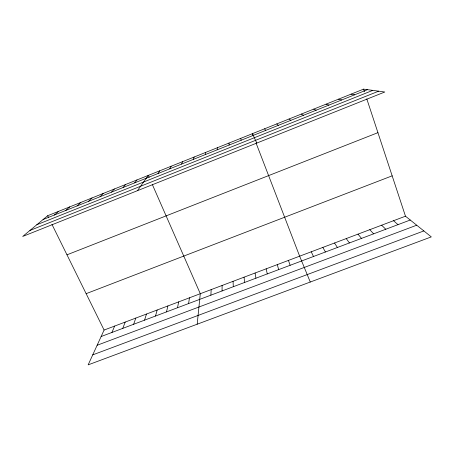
<?xml version="1.0" encoding="UTF-8"?>
<svg xmlns="http://www.w3.org/2000/svg" width="454" height="454" viewBox="0 0 454 454"><rect width="100%" height="100%" fill="white"/><g stroke="black" fill="none" stroke-linecap="round" stroke-linejoin="round"><path stroke-width="0.68" d="M222.068 290.952L222.097 285.475M210.872 295.174L211.178 289.601M217.182 149.831L217.341 147.732M197.178 324.213L200.293 293.71L152.266 184.364M188.603 303.561L189.454 297.807M177.531 307.738L178.649 301.887M205.259 154.61L205.73 152.385M166.493 311.898L167.889 305.956M155.501 316.041L157.163 310.008M144.548 320.166L146.472 314.043M193.376 159.365L194.159 157.016M133.635 324.281L135.825 318.067M122.762 328.378L125.213 322.073M111.928 332.459L114.635 326.068M181.543 164.104L182.639 161.635M405.473 216.2L104.097 330.052L88.15 364.868L431.3 236.897L405.473 216.2L366.787 98.87M169.756 168.826L171.152 166.238M158.015 173.524L159.717 170.823M137.46 190.674L148.322 175.386L149.167 177.31M134.668 182.871L136.972 179.937M123.062 187.519L125.662 184.466M111.502 192.15L114.397 188.983M99.988 196.758L103.177 193.478M88.513 201.355L91.992 197.961M77.084 205.929L80.852 202.422M65.699 210.486L69.757 206.871M54.361 215.026L58.702 211.303M47.687 215.718L22.7 236.455L384.799 92.009L363.575 89.132L47.687 215.718L48.601 217.574M43.062 219.549L367.473 89.659M36.819 224.736L372.768 90.374M29.913 230.467L378.642 91.175M66.976 254.819L377.932 132.664M86.147 293.664L392.165 175.84M101.134 336.527L410.251 220.031M97.133 345.261L416.71 225.207M92.73 354.875L423.849 230.927M351.027 94.16L354.574 94.824M338.531 99.165L341.726 99.971M326.086 104.153L328.929 105.095M313.691 109.119L316.183 110.197M301.343 114.067L303.493 115.276M289.05 118.993L290.855 120.338M393.533 220.712L397.993 224.651M381.644 225.201L385.781 229.253M276.798 123.902L278.268 125.378M369.794 229.679L373.619 233.838M357.996 234.133L361.503 238.401M346.237 238.577L349.432 242.952M264.603 128.788L265.732 130.394M334.524 243.004L337.407 247.481M322.856 247.413L325.433 251.998M51.96 224.384L104.097 330.052M311.228 251.805L313.504 256.493M256.788 143.072L252.452 133.658L253.173 135.536M310.275 282.036L299.646 256.181L256.067 143.044M288.449 260.409L290.129 265.301M363.575 89.132L364.431 91.725M277.286 264.625L278.677 269.619M240.705 138.368L241.182 140.229M266.169 268.825L267.27 273.915M255.091 273.007L255.908 278.2M244.053 277.178L244.587 282.467M228.998 143.055L229.156 145.042M233.055 281.332L233.305 286.718"/></g></svg>
